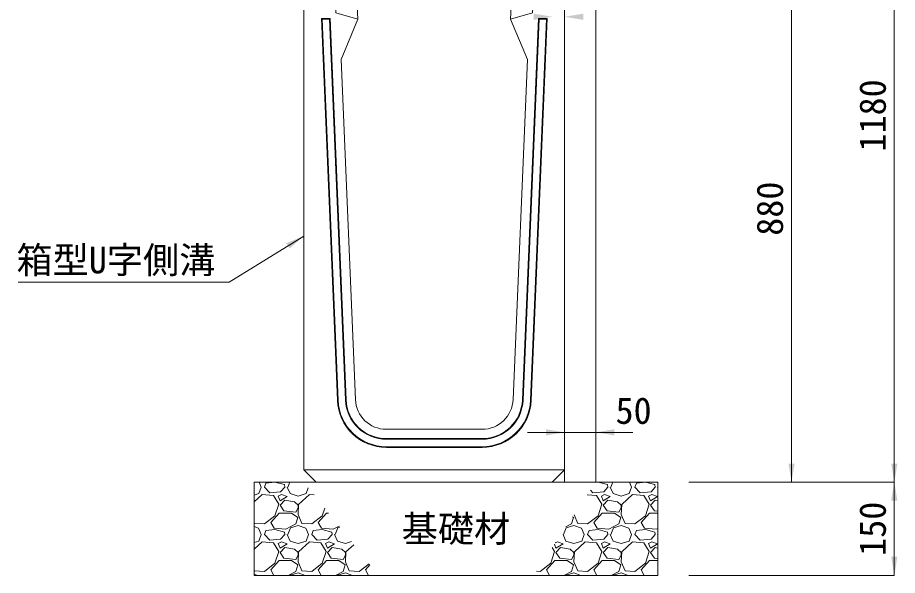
# Model space of a CAD drawing. Units: millimetres at full size. Extents: x 187207 to 255567, y 882048 to 905686.
# Drawn here: x 196488 to 197905, y 886340 to 887238 of the extents above; entities that cross this region are included whole.
import ezdxf
from ezdxf.enums import TextEntityAlignment as Align

# ---------------------------------------------------------------- set-up
doc = ezdxf.new("R2010")
doc.units = ezdxf.units.MM
doc.header["$LTSCALE"] = 20
doc.linetypes.add('DASHED', pattern=[7.5, 6, -1.5])
for name, color, linetype, lineweight in [('パネックス', 2, 'Continuous', 13), ('基礎材', 7, 'Continuous', 15), ('寸法線', 7, 'Continuous', 13), ('引出線', 4, 'Continuous', 13), ('箱型U字側溝', 2, 'Continuous', 9), ('ﾊｯﾁﾝｸﾞ', 7, 'Continuous', 5)]:
    doc.layers.add(name, color=color, linetype=linetype, lineweight=lineweight)
doc.styles.add('ＭＳ ゴシック', font='')
doc.styles.get('ＭＳ ゴシック').set_extended_font_data('MS Gothic')

# ---------------------------------------------------------------- blocks, each defined once
blk = doc.blocks.new('filled_arrow')
at = {"color": 0, "linetype": 'Continuous', "lineweight": -2}
blk.add_solid([(7.5, 1.25), (0, 0), (7.5, -1.25)], dxfattribs=at)

msp = doc.modelspace()

# ---------------------------------------------------------------- linework, layer by layer
at = {"layer": 'パネックス'}
for p, q in [((197419.37, 887670.37), (197419.37, 886490.37)), ((197369.37, 886490.37), (197369.37, 887370.37)), ((197419.37, 886490.37), (197369.37, 886490.37))]:
    msp.add_line(p, q, dxfattribs=at)
at = {"layer": '基礎材'}
for p, q in [((196869.37, 886490.37), (197519.37, 886490.37)), ((196869.37, 886490.37), (196869.37, 886340.37)), ((197519.37, 886490.37), (197519.37, 886340.37)), ((196869.37, 886340.37), (197519.37, 886340.37))]:
    msp.add_line(p, q, dxfattribs=at)
at = {"layer": '寸法線'}
for p, q in [((197900.22, 886490.37), (197900.22, 887670.37)), ((197734.7, 887370.37), (197734.7, 886490.37)), ((197309.37, 886570.48), (197479.37, 886570.48)), ((197369.37, 886515.37), (197369.37, 886570.48)), ((197419.37, 886515.37), (197419.37, 886570.48)), ((197569.19, 886490.37), (197900.22, 886490.37)), ((197569.19, 886490.37), (197734.7, 886490.37)), ((197569.19, 886490.37), (197900.22, 886490.37)), ((197900.22, 886340.37), (197900.22, 886490.37)), ((197569.37, 886340.37), (197900.22, 886340.37))]:
    msp.add_line(p, q, dxfattribs=at)
at = {"layer": '引出線'}
msp.add_lwpolyline([(196949.37, 886886.37), (196829.16, 886812.09), (196489.16, 886812.09)], dxfattribs=at)
at = {"layer": '箱型U字側溝'}
for p, q in [((196978.62, 887235.37), (196977.57, 887236.37)), ((196990.63, 887235.37), (196991.59, 887236.37)), ((196991.59, 887236.37), (197017.37, 886622.64)), ((197328.12, 887235.37), (197302.37, 886622.6)), ((197328.12, 887235.37), (197327.16, 887236.37)), ((197340.13, 887235.37), (197341.17, 887236.37)), ((197082.32, 886560.37), (197236.43, 886560.37)), ((197236.43, 886559.37), (197082.32, 886559.37)), ((197082.32, 886547.37), (197236.43, 886547.37)), ((197236.43, 886546.37), (197082.32, 886546.37)), ((196949.37, 886510.37), (197369.37, 886510.37))]:
    msp.add_line(p, q, dxfattribs=at)
at = {"layer": '箱型U字側溝', "lineweight": 13}
msp.add_line((197236.43, 886575.37), (197082.32, 886575.37), dxfattribs=at)
msp.add_lwpolyline([(197032.36, 886623.27), (197009.37, 887170.37), (197036.37, 887235.37), (197034.37, 887275.37), (196998.37, 887295.37), (196994.37, 887370.37), (196952.37, 887370.37), (196949.37, 887367.37), (196949.37, 886510.37), (196969.37, 886490.37), (197349.37, 886490.37), (197369.37, 886510.37), (197369.37, 887367.37), (197366.37, 887370.37), (197324.37, 887370.37), (197320.37, 887295.37), (197284.37, 887275.37), (197282.37, 887235.37), (197309.37, 887170.37), (197286.39, 886623.27)], dxfattribs=at)
at = {"layer": '箱型U字側溝', "linetype": 'DASHED', "lineweight": 13}
for points in [[(197036.37, 887235.37), (197001.04, 887245.37), (196998.37, 887295.37)], [(197282.37, 887235.37), (197317.71, 887245.37), (197320.37, 887295.37)]]:
    msp.add_lwpolyline(points, dxfattribs=at)
at = {"layer": '箱型U字側溝'}
for points in [[(197003.39, 886622.05), (196977.57, 887236.37), (196991.59, 887236.37)], [(197016.38, 886622.6), (196990.63, 887235.37), (196978.62, 887235.37), (197004.39, 886622.1)], [(197301.37, 886622.64), (197327.16, 887236.37), (197341.17, 887236.37), (197315.36, 886622.05)], [(197314.36, 886622.1), (197340.13, 887235.37), (197328.12, 887235.37)]]:
    msp.add_lwpolyline(points, dxfattribs=at)
for centre, radius, start, end in [((197082.32, 886625.37), 79, 182.40597, 270), ((197082.32, 886625.37), 78, 182.40597, 270), ((197082.32, 886625.37), 66, 182.40597, 270), ((197082.32, 886625.37), 65, 182.40597, 270), ((197236.43, 886625.37), 65, 270, 357.59403), ((197236.43, 886625.37), 66, 270, 357.59403), ((197236.43, 886625.37), 78, 270, 357.59403), ((197236.43, 886625.37), 79, 270, 357.59403)]:
    msp.add_arc(centre, radius, start, end, dxfattribs=at)
at = {"layer": '箱型U字側溝', "lineweight": 13}
for centre, start, end in [((197082.32, 886625.37), 182.40597, 270), ((197236.43, 886625.37), 270, 357.59403)]:
    msp.add_arc(centre, 50, start, end, dxfattribs=at)
at = {"layer": 'ﾊｯﾁﾝｸﾞ'}
for p, q in [((196877.16, 886490.37), (196880.78, 886482.52)), ((196923.45, 886482.52), (196926.81, 886490.37)), ((197443.69, 886482.52), (197447.05, 886490.37)), ((197473.59, 886490.37), (197477.21, 886482.52)), ((196876.97, 886471.85), (196880.78, 886482.52)), ((196886.11, 886482.52), (196888.4, 886488.62)), ((196894.49, 886473.38), (196886.11, 886482.52)), ((196902.88, 886490.14), (196888.4, 886488.62)), ((196918.12, 886486.33), (196902.88, 886490.14)), ((196918.88, 886482.52), (196912.02, 886474.9)), ((196918.88, 886482.52), (196918.12, 886486.33)), ((196922.69, 886482.52), (196927.26, 886471.85)), ((196953.17, 886471.85), (196956.57, 886481.38)), ((197414.73, 886473.38), (197410.86, 886477.6)), ((197423.11, 886490.14), (197418.93, 886489.7)), ((197438.35, 886486.33), (197423.11, 886490.14)), ((197439.11, 886482.52), (197432.26, 886474.9)), ((197439.11, 886482.52), (197438.35, 886486.33)), ((197442.92, 886482.52), (197447.5, 886471.85)), ((197473.4, 886471.85), (197477.21, 886482.52)), ((197482.55, 886482.52), (197484.83, 886488.62)), ((197490.93, 886473.38), (197482.55, 886482.52)), ((197499.31, 886490.14), (197484.83, 886488.62)), ((197514.55, 886486.33), (197499.31, 886490.14)), ((197515.31, 886482.52), (197508.46, 886474.9)), ((197515.31, 886482.52), (197514.55, 886486.33)), ((197519.12, 886482.52), (197519.37, 886481.94)), ((196869.37, 886469.62), (196876.97, 886471.85)), ((196882.3, 886470.33), (196869.37, 886458.53)), ((196900.59, 886468.81), (196882.3, 886470.33)), ((196912.02, 886474.9), (196894.49, 886473.38)), ((196908.97, 886455.09), (196900.59, 886468.81)), ((196913.54, 886470.33), (196908.21, 886468.04)), ((196908.21, 886468.04), (196911.26, 886460.42)), ((196911.26, 886460.42), (196922.69, 886467.28)), ((196922.69, 886467.28), (196913.54, 886470.33)), ((196927.26, 886471.85), (196940.21, 886468.04)), ((196940.21, 886468.04), (196953.17, 886471.85)), ((196958.5, 886470.33), (196940.98, 886454.33)), ((196965.9, 886469.71), (196958.5, 886470.33)), ((197420.83, 886468.81), (197405.83, 886470.06)), ((197432.26, 886474.9), (197414.73, 886473.38)), ((197429.21, 886455.09), (197420.83, 886468.81)), ((197433.78, 886470.33), (197428.45, 886468.04)), ((197428.45, 886468.04), (197431.49, 886460.42)), ((197431.49, 886460.42), (197442.92, 886467.28)), ((197442.92, 886467.28), (197433.78, 886470.33)), ((197447.5, 886471.85), (197460.45, 886468.04)), ((197460.45, 886468.04), (197473.4, 886471.85)), ((197478.74, 886470.33), (197461.21, 886454.33)), ((197497.03, 886468.81), (197478.74, 886470.33)), ((197508.46, 886474.9), (197490.93, 886473.38)), ((197505.41, 886455.09), (197497.03, 886468.81)), ((197509.98, 886470.33), (197504.65, 886468.04)), ((197504.65, 886468.04), (197507.69, 886460.42)), ((197507.69, 886460.42), (197519.12, 886467.28)), ((197519.12, 886467.28), (197509.98, 886470.33)), ((196902.88, 886436.04), (196908.97, 886455.09)), ((196918.88, 886461.19), (196911.26, 886453.57)), ((196911.26, 886453.57), (196917.35, 886444.42)), ((196934.12, 886458.9), (196918.88, 886461.19)), ((196940.21, 886453.57), (196934.12, 886458.9)), ((196936.4, 886442.14), (196940.21, 886448.99)), ((196940.98, 886454.33), (196940.21, 886438.33)), ((196940.21, 886448.99), (196940.21, 886453.57)), ((196979.08, 886436.04), (196983.01, 886448.33)), ((197423.11, 886436.04), (197429.21, 886455.09)), ((197439.11, 886461.19), (197431.49, 886453.57)), ((197431.49, 886453.57), (197437.59, 886444.42)), ((197454.35, 886458.9), (197439.11, 886461.19)), ((197460.45, 886453.57), (197454.35, 886458.9)), ((197456.64, 886442.14), (197460.45, 886448.99)), ((197461.21, 886454.33), (197460.45, 886438.33)), ((197460.45, 886448.99), (197460.45, 886453.57)), ((197499.31, 886436.04), (197505.41, 886455.09)), ((197515.31, 886461.19), (197507.69, 886453.57)), ((197507.69, 886453.57), (197513.79, 886444.42)), ((197519.37, 886460.58), (197515.31, 886461.19)), ((196886.11, 886423.09), (196902.88, 886436.04)), ((196896.02, 886425.37), (196909.73, 886440.61)), ((196909.73, 886440.61), (196929.55, 886440.61)), ((196917.35, 886444.42), (196936.4, 886442.14)), ((196929.55, 886440.61), (196939.45, 886433.75)), ((196939.45, 886433.75), (196936.4, 886423.09)), ((196940.21, 886438.33), (196946.31, 886423.85)), ((196962.31, 886423.09), (196979.08, 886436.04)), ((196972.22, 886425.37), (196985.93, 886440.61)), ((196985.93, 886440.61), (196989.18, 886440.61)), ((197383.49, 886433.75), (197380.44, 886423.09)), ((197382.22, 886434.63), (197383.49, 886433.75)), ((197384.42, 886437.93), (197390.35, 886423.85)), ((197406.35, 886423.09), (197423.11, 886436.04)), ((197416.25, 886425.37), (197429.97, 886440.61)), ((197429.97, 886440.61), (197449.78, 886440.61)), ((197437.59, 886444.42), (197456.64, 886442.14)), ((197449.78, 886440.61), (197459.69, 886433.75)), ((197459.69, 886433.75), (197456.64, 886423.09)), ((197460.45, 886438.33), (197466.55, 886423.85)), ((197482.55, 886423.09), (197499.31, 886436.04)), ((197492.45, 886425.37), (197506.17, 886440.61)), ((197506.17, 886440.61), (197519.37, 886440.61)), ((197513.79, 886444.42), (197519.37, 886443.75)), ((196869.37, 886425.6), (196870.11, 886423.85)), ((196870.11, 886423.85), (196886.11, 886423.09)), ((196901.35, 886416.23), (196896.02, 886425.37)), ((196936.4, 886423.09), (196920.4, 886414.7)), ((196928.02, 886416.99), (196940.21, 886420.8)), ((196940.21, 886420.8), (196952.41, 886416.23)), ((196946.31, 886423.85), (196962.31, 886423.09)), ((196977.55, 886416.23), (196972.22, 886425.37)), ((197005.98, 886419.61), (196996.6, 886414.7)), ((197380.44, 886423.09), (197371.34, 886418.32)), ((197372.06, 886416.99), (197384.25, 886420.8)), ((197384.25, 886420.8), (197396.44, 886416.23)), ((197390.35, 886423.85), (197406.35, 886423.09)), ((197421.59, 886416.23), (197416.25, 886425.37)), ((197456.64, 886423.09), (197440.64, 886414.7)), ((197448.26, 886416.99), (197460.45, 886420.8)), ((197460.45, 886420.8), (197472.64, 886416.23)), ((197466.55, 886423.85), (197482.55, 886423.09)), ((197497.79, 886416.23), (197492.45, 886425.37)), ((196869.37, 886418.79), (196876.21, 886416.23)), ((196876.21, 886416.23), (196880.78, 886406.32)), ((196876.97, 886395.65), (196880.78, 886406.32)), ((196886.11, 886406.32), (196888.4, 886412.42)), ((196894.49, 886397.18), (196886.11, 886406.32)), ((196902.88, 886413.94), (196888.4, 886412.42)), ((196920.4, 886414.7), (196901.35, 886416.23)), ((196918.12, 886410.13), (196902.88, 886413.94)), ((196918.88, 886406.32), (196912.02, 886398.7)), ((196918.88, 886406.32), (196918.12, 886410.13)), ((196922.69, 886406.32), (196927.26, 886395.65)), ((196923.45, 886406.32), (196928.02, 886416.99)), ((196952.41, 886416.23), (196956.98, 886406.32)), ((196953.17, 886395.65), (196956.98, 886406.32)), ((196962.31, 886406.32), (196964.6, 886412.42)), ((196970.69, 886397.18), (196962.31, 886406.32)), ((196979.08, 886413.94), (196964.6, 886412.42)), ((196996.6, 886414.7), (196977.55, 886416.23)), ((196994.32, 886410.13), (196979.08, 886413.94)), ((196995.08, 886406.32), (196988.22, 886398.7)), ((196995.08, 886406.32), (196994.32, 886410.13)), ((196998.89, 886406.32), (197003.46, 886395.65)), ((196999.65, 886406.32), (197004.22, 886416.99)), ((197004.22, 886416.99), (197007.31, 886417.95)), ((197366.72, 886406.32), (197371.3, 886395.65)), ((197367.49, 886406.32), (197372.06, 886416.99)), ((197396.44, 886416.23), (197401.01, 886406.32)), ((197397.2, 886395.65), (197401.01, 886406.32)), ((197406.35, 886406.32), (197408.63, 886412.42)), ((197414.73, 886397.18), (197406.35, 886406.32)), ((197423.11, 886413.94), (197408.63, 886412.42)), ((197440.64, 886414.7), (197421.59, 886416.23)), ((197438.35, 886410.13), (197423.11, 886413.94)), ((197439.11, 886406.32), (197432.26, 886398.7)), ((197439.11, 886406.32), (197438.35, 886410.13)), ((197442.92, 886406.32), (197447.5, 886395.65)), ((197443.69, 886406.32), (197448.26, 886416.99)), ((197472.64, 886416.23), (197477.21, 886406.32)), ((197473.4, 886395.65), (197477.21, 886406.32)), ((197482.55, 886406.32), (197484.83, 886412.42)), ((197490.93, 886397.18), (197482.55, 886406.32)), ((197499.31, 886413.94), (197484.83, 886412.42)), ((197516.84, 886414.7), (197497.79, 886416.23)), ((197514.55, 886410.13), (197499.31, 886413.94)), ((197515.31, 886406.32), (197508.46, 886398.7)), ((197515.31, 886406.32), (197514.55, 886410.13)), ((197519.37, 886416.03), (197516.84, 886414.7)), ((197519.12, 886406.32), (197519.37, 886405.74)), ((196869.37, 886393.42), (196876.97, 886395.65)), ((196882.3, 886394.13), (196869.37, 886382.33)), ((196900.59, 886392.61), (196882.3, 886394.13)), ((196912.02, 886398.7), (196894.49, 886397.18)), ((196908.97, 886378.89), (196900.59, 886392.61)), ((196913.54, 886394.13), (196908.21, 886391.84)), ((196908.21, 886391.84), (196911.26, 886384.22)), ((196922.69, 886391.08), (196913.54, 886394.13)), ((196927.26, 886395.65), (196940.21, 886391.84)), ((196940.21, 886391.84), (196953.17, 886395.65)), ((196958.5, 886394.13), (196940.98, 886378.13)), ((196976.79, 886392.61), (196958.5, 886394.13)), ((196988.22, 886398.7), (196970.69, 886397.18)), ((196985.17, 886378.89), (196976.79, 886392.61)), ((196989.74, 886394.13), (196984.41, 886391.84)), ((196984.41, 886391.84), (196987.46, 886384.22)), ((196998.89, 886391.08), (196989.74, 886394.13)), ((197003.46, 886395.65), (197016.41, 886391.84)), ((197016.41, 886391.84), (197025.95, 886394.65)), ((197357.58, 886394.13), (197354.27, 886392.71)), ((197366.72, 886391.08), (197357.58, 886394.13)), ((197371.3, 886395.65), (197384.25, 886391.84)), ((197384.25, 886391.84), (197397.2, 886395.65)), ((197402.54, 886394.13), (197385.01, 886378.13)), ((197420.83, 886392.61), (197402.54, 886394.13)), ((197432.26, 886398.7), (197414.73, 886397.18)), ((197429.21, 886378.89), (197420.83, 886392.61)), ((197433.78, 886394.13), (197428.45, 886391.84)), ((197428.45, 886391.84), (197431.49, 886384.22)), ((197442.92, 886391.08), (197433.78, 886394.13)), ((197447.5, 886395.65), (197460.45, 886391.84)), ((197460.45, 886391.84), (197473.4, 886395.65)), ((197478.74, 886394.13), (197461.21, 886378.13)), ((197497.03, 886392.61), (197478.74, 886394.13)), ((197508.46, 886398.7), (197490.93, 886397.18)), ((197505.41, 886378.89), (197497.03, 886392.61)), ((197509.98, 886394.13), (197504.65, 886391.84)), ((197504.65, 886391.84), (197507.69, 886384.22)), ((197519.12, 886391.08), (197509.98, 886394.13)), ((196902.88, 886359.84), (196908.97, 886378.89)), ((196911.26, 886384.22), (196922.69, 886391.08)), ((196918.88, 886384.99), (196911.26, 886377.37)), ((196911.26, 886377.37), (196917.35, 886368.22)), ((196934.12, 886382.7), (196918.88, 886384.99)), ((196940.21, 886377.37), (196934.12, 886382.7)), ((196940.98, 886378.13), (196940.21, 886362.13)), ((196940.21, 886372.79), (196940.21, 886377.37)), ((196979.08, 886359.84), (196985.17, 886378.89)), ((196987.46, 886384.22), (196998.89, 886391.08)), ((196995.08, 886384.99), (196987.46, 886377.37)), ((196987.46, 886377.37), (196993.55, 886368.22)), ((197010.32, 886382.7), (196995.08, 886384.99)), ((197016.41, 886377.37), (197010.32, 886382.7)), ((197017.18, 886378.13), (197016.41, 886362.13)), ((197016.41, 886372.79), (197016.41, 886377.37)), ((197029.88, 886389.73), (197017.18, 886378.13)), ((197346.91, 886359.84), (197353.01, 886378.89)), ((197353.01, 886378.89), (197349.2, 886385.12)), ((197352.79, 886390.49), (197355.29, 886384.22)), ((197355.29, 886384.22), (197366.72, 886391.08)), ((197362.91, 886384.99), (197355.29, 886377.37)), ((197355.29, 886377.37), (197361.39, 886368.22)), ((197378.15, 886382.7), (197362.91, 886384.99)), ((197384.25, 886377.37), (197378.15, 886382.7)), ((197385.01, 886378.13), (197384.25, 886362.13)), ((197384.25, 886372.79), (197384.25, 886377.37)), ((197423.11, 886359.84), (197429.21, 886378.89)), ((197431.49, 886384.22), (197442.92, 886391.08)), ((197439.11, 886384.99), (197431.49, 886377.37)), ((197431.49, 886377.37), (197437.59, 886368.22)), ((197454.35, 886382.7), (197439.11, 886384.99)), ((197460.45, 886377.37), (197454.35, 886382.7)), ((197461.21, 886378.13), (197460.45, 886362.13)), ((197460.45, 886372.79), (197460.45, 886377.37)), ((197499.31, 886359.84), (197505.41, 886378.89)), ((197507.69, 886384.22), (197519.12, 886391.08)), ((197515.31, 886384.99), (197507.69, 886377.37)), ((197507.69, 886377.37), (197513.79, 886368.22)), ((197519.37, 886384.38), (197515.31, 886384.99)), ((196896.02, 886349.17), (196909.73, 886364.41)), ((196909.73, 886364.41), (196929.55, 886364.41)), ((196917.35, 886368.22), (196936.4, 886365.94)), ((196929.55, 886364.41), (196939.45, 886357.55)), ((196936.4, 886365.94), (196940.21, 886372.79)), ((196972.22, 886349.17), (196985.93, 886364.41)), ((196985.93, 886364.41), (197005.75, 886364.41)), ((196993.55, 886368.22), (197012.6, 886365.94)), ((197005.75, 886364.41), (197015.65, 886357.55)), ((197012.6, 886365.94), (197016.41, 886372.79)), ((197340.05, 886349.17), (197353.77, 886364.41)), ((197353.77, 886364.41), (197373.58, 886364.41)), ((197361.39, 886368.22), (197380.44, 886365.94)), ((197373.58, 886364.41), (197383.49, 886357.55)), ((197380.44, 886365.94), (197384.25, 886372.79)), ((197416.25, 886349.17), (197429.97, 886364.41)), ((197429.97, 886364.41), (197449.78, 886364.41)), ((197437.59, 886368.22), (197456.64, 886365.94)), ((197449.78, 886364.41), (197459.69, 886357.55)), ((197456.64, 886365.94), (197460.45, 886372.79)), ((197492.45, 886349.17), (197506.17, 886364.41)), ((197506.17, 886364.41), (197519.37, 886364.41)), ((197513.79, 886368.22), (197519.37, 886367.55)), ((196869.37, 886349.4), (196870.11, 886347.65)), ((196886.11, 886346.89), (196902.88, 886359.84)), ((196901.15, 886340.37), (196896.02, 886349.17)), ((196939.45, 886357.55), (196936.4, 886346.89)), ((196940.21, 886362.13), (196946.31, 886347.65)), ((196962.31, 886346.89), (196979.08, 886359.84)), ((196977.35, 886340.37), (196972.22, 886349.17)), ((197015.65, 886357.55), (197012.6, 886346.89)), ((197016.41, 886362.13), (197022.51, 886347.65)), ((197038.51, 886346.89), (197054.36, 886359.13)), ((197048.42, 886349.17), (197055.78, 886357.36)), ((197053.55, 886340.37), (197048.42, 886349.17)), ((197330.15, 886346.89), (197346.91, 886359.84)), ((197345.19, 886340.37), (197340.05, 886349.17)), ((197383.49, 886357.55), (197380.44, 886346.89)), ((197384.25, 886362.13), (197390.35, 886347.65)), ((197406.35, 886346.89), (197423.11, 886359.84)), ((197421.39, 886340.37), (197416.25, 886349.17)), ((197459.69, 886357.55), (197456.64, 886346.89)), ((197460.45, 886362.13), (197466.55, 886347.65)), ((197482.55, 886346.89), (197499.31, 886359.84)), ((197497.59, 886340.37), (197492.45, 886349.17)), ((196869.37, 886342.59), (196875.29, 886340.37)), ((196870.11, 886347.65), (196886.11, 886346.89)), ((196936.4, 886346.89), (196923.97, 886340.37)), ((196927.84, 886340.37), (196928.02, 886340.79)), ((196928.02, 886340.79), (196940.21, 886344.6)), ((196940.21, 886344.6), (196951.49, 886340.37)), ((196946.31, 886347.65), (196962.31, 886346.89)), ((197012.6, 886346.89), (197000.17, 886340.37)), ((197004.04, 886340.37), (197004.22, 886340.79)), ((197004.22, 886340.79), (197016.41, 886344.6)), ((197016.41, 886344.6), (197027.69, 886340.37)), ((197022.51, 886347.65), (197038.51, 886346.89)), ((197323.92, 886347.18), (197330.15, 886346.89)), ((197380.44, 886346.89), (197368, 886340.37)), ((197371.88, 886340.37), (197372.06, 886340.79)), ((197372.06, 886340.79), (197384.25, 886344.6)), ((197384.25, 886344.6), (197395.53, 886340.37)), ((197390.35, 886347.65), (197406.35, 886346.89)), ((197456.64, 886346.89), (197444.2, 886340.37)), ((197448.08, 886340.37), (197448.26, 886340.79)), ((197448.26, 886340.79), (197460.45, 886344.6)), ((197460.45, 886344.6), (197471.73, 886340.37)), ((197466.55, 886347.65), (197482.55, 886346.89))]:
    msp.add_line(p, q, dxfattribs=at)

# ---------------------------------------------------------------- block references
at = {"layer": '寸法線', "xscale": 4, "yscale": 4}
for p, rotation in [((197349.37, 887239.07), 180), ((197369.37, 886570.48), 180), ((197734.7, 886490.37), 90), ((197900.22, 886490.37), 90), ((197900.22, 886490.37), 270), ((197900.22, 886340.37), 90)]:
    msp.add_blockref('filled_arrow', p, dxfattribs=dict(at, rotation=rotation))
for p in [(197369.37, 887239.07), (197419.37, 886570.48)]:
    msp.add_blockref('filled_arrow', p, dxfattribs=at)
at = {"layer": '引出線', "xscale": 4, "yscale": 4, "rotation": 211.7}
msp.add_blockref('filled_arrow', (196949.37, 886886.37), dxfattribs=at)

# ---------------------------------------------------------------- texts
at = {"layer": '寸法線', "style": 'ＭＳ ゴシック'}
for s, p in [('1180', (197865.22, 887080.37)), ('880', (197699.7, 886930.37)), ('150', (197865.22, 886415.37))]:
    msp.add_text(s, height=42.72, rotation=90, dxfattribs=at).set_placement(p, align=Align.MIDDLE_CENTER)
for s, p in [('50', (197480.32, 886605.48)), ('基礎材', (197194.37, 886415.37))]:
    msp.add_text(s, height=42.72, dxfattribs=at).set_placement(p, align=Align.MIDDLE_CENTER)
at = {"layer": '引出線', "style": 'ＭＳ ゴシック'}
msp.add_text('箱型U字側溝', height=42.72, dxfattribs=at).set_placement((196646.66, 886869.06), align=Align.TOP_CENTER)

doc.saveas('drawing.dxf')
